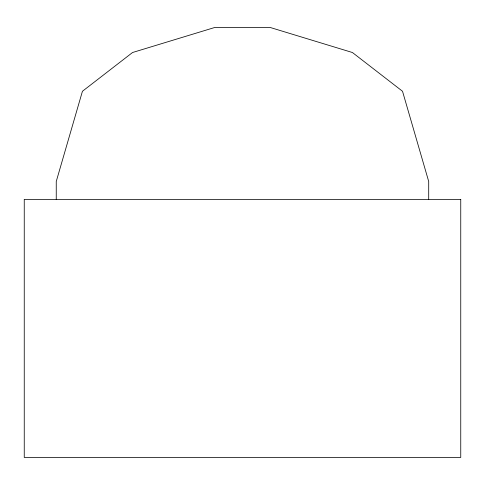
<?xml version="1.0" encoding="UTF-8"?>
<svg xmlns="http://www.w3.org/2000/svg" width="485" height="485" viewBox="0 0 485 485"><rect width="100%" height="100%" fill="white"/><g stroke="black" fill="none" stroke-linecap="round" stroke-linejoin="round"><path stroke-width="0.73" d="M428.704 199.535L428.704 181.481L402.52 91.277L352.419 52.513L270.424 27.548L214.528 27.548L132.532 52.513L82.432 91.277L56.248 181.481L56.248 199.535M460.75 199.371L24.25 199.371L24.25 457.452L460.75 457.452L460.75 199.371"/></g></svg>
